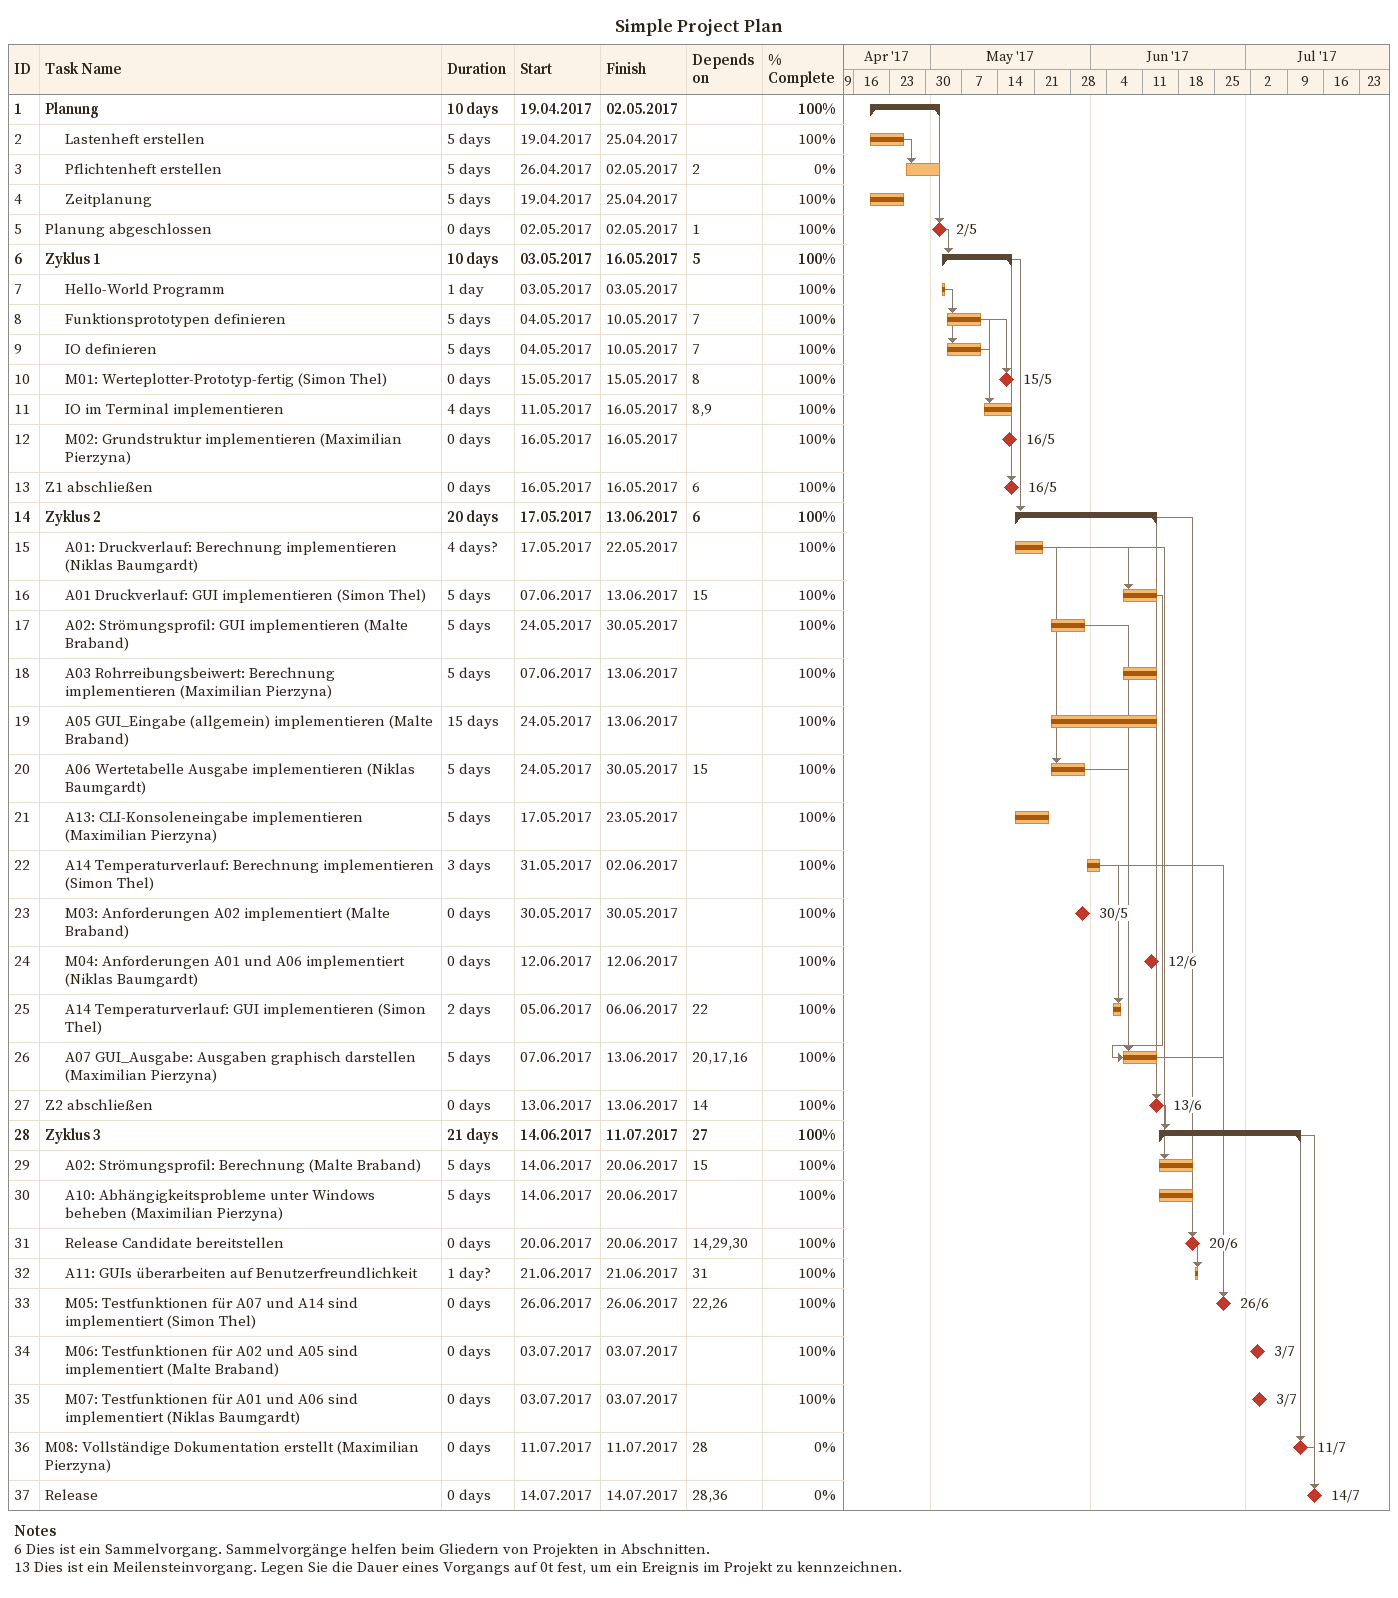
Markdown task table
Simple Project Plan

| ID | Level | Task | Duration | Start | Finish | Predecessors | % complete |
|---|---|---|---|---|---|---|---|
| 1 | 1 | **Planung** | 10d | 2017-04-19 | 2017-05-02 |  | 100 |
| 2 | 2 | Lastenheft erstellen | 5d | 2017-04-19 | 2017-04-25 |  | 100 |
| 3 | 2 | Pflichtenheft erstellen | 5d | 2017-04-26 | 2017-05-02 | 2 | 0 |
| 4 | 2 | Zeitplanung | 5d | 2017-04-19 | 2017-04-25 |  | 100 |
| 5 | 1 | Planung abgeschlossen | 0d | 2017-05-02 | 2017-05-02 | 1 | 100 |
| 6 | 1 | **Zyklus 1** | 10d | 2017-05-03 | 2017-05-16 | 5 | 100 |
| 7 | 2 | Hello-World Programm | 1d | 2017-05-03 | 2017-05-03 |  | 100 |
| 8 | 2 | Funktionsprototypen definieren | 5d | 2017-05-04 | 2017-05-10 | 7 | 100 |
| 9 | 2 | IO definieren | 5d | 2017-05-04 | 2017-05-10 | 7 | 100 |
| 10 | 2 | M01: Werteplotter-Prototyp-fertig (Simon Thel) | 0d | 2017-05-15 | 2017-05-15 | 8 | 100 |
| 11 | 2 | IO im Terminal implementieren | 4d | 2017-05-11 | 2017-05-16 | 8, 9 | 100 |
| 12 | 2 | M02: Grundstruktur implementieren (Maximilian Pierzyna) | 0d | 2017-05-16 | 2017-05-16 |  | 100 |
| 13 | 1 | Z1 abschließen | 0d | 2017-05-16 | 2017-05-16 | 6 | 100 |
| 14 | 1 | **Zyklus 2** | 20d | 2017-05-17 | 2017-06-13 | 6 | 100 |
| 15 | 2 | A01: Druckverlauf: Berechnung implementieren (Niklas Baumgardt) | 4d? | 2017-05-17 | 2017-05-22 |  | 100 |
| 16 | 2 | A01 Druckverlauf: GUI implementieren (Simon Thel) | 5d | 2017-06-07 | 2017-06-13 | 15 | 100 |
| 17 | 2 | A02: Strömungsprofil: GUI implementieren (Malte Braband) | 5d | 2017-05-24 | 2017-05-30 |  | 100 |
| 18 | 2 | A03 Rohrreibungsbeiwert: Berechnung implementieren (Maximilian Pierzyna) | 5d | 2017-06-07 | 2017-06-13 |  | 100 |
| 19 | 2 | A05 GUI_Eingabe (allgemein) implementieren (Malte Braband) | 15d | 2017-05-24 | 2017-06-13 |  | 100 |
| 20 | 2 | A06 Wertetabelle Ausgabe implementieren (Niklas Baumgardt) | 5d | 2017-05-24 | 2017-05-30 | 15 | 100 |
| 21 | 2 | A13: CLI-Konsoleneingabe implementieren (Maximilian Pierzyna) | 5d | 2017-05-17 | 2017-05-23 |  | 100 |
| 22 | 2 | A14 Temperaturverlauf: Berechnung implementieren (Simon Thel) | 3d | 2017-05-31 | 2017-06-02 |  | 100 |
| 23 | 2 | M03: Anforderungen A02 implementiert (Malte Braband) | 0d | 2017-05-30 | 2017-05-30 |  | 100 |
| 24 | 2 | M04: Anforderungen A01 und A06 implementiert (Niklas Baumgardt) | 0d | 2017-06-12 | 2017-06-12 |  | 100 |
| 25 | 2 | A14 Temperaturverlauf: GUI implementieren (Simon Thel) | 2d | 2017-06-05 | 2017-06-06 | 22 | 100 |
| 26 | 2 | A07 GUI_Ausgabe: Ausgaben graphisch darstellen (Maximilian Pierzyna) | 5d | 2017-06-07 | 2017-06-13 | 20, 17, 16 | 100 |
| 27 | 1 | Z2 abschließen | 0d | 2017-06-13 | 2017-06-13 | 14 | 100 |
| 28 | 1 | **Zyklus 3** | 21d | 2017-06-14 | 2017-07-11 | 27 | 100 |
| 29 | 2 | A02: Strömungsprofil: Berechnung (Malte Braband) | 5d | 2017-06-14 | 2017-06-20 | 15 | 100 |
| 30 | 2 | A10: Abhängigkeitsprobleme unter Windows beheben (Maximilian Pierzyna) | 5d | 2017-06-14 | 2017-06-20 |  | 100 |
| 31 | 2 | Release Candidate bereitstellen | 0d | 2017-06-20 | 2017-06-20 | 14, 29, 30 | 100 |
| 32 | 2 | A11: GUIs überarbeiten auf Benutzerfreundlichkeit | 1d? | 2017-06-21 | 2017-06-21 | 31 | 100 |
| 33 | 2 | M05: Testfunktionen für A07 und A14 sind implementiert (Simon Thel) | 0d | 2017-06-26 | 2017-06-26 | 22, 26 | 100 |
| 34 | 2 | M06: Testfunktionen für A02 und A05 sind implementiert (Malte Braband) | 0d | 2017-07-03 | 2017-07-03 |  | 100 |
| 35 | 2 | M07: Testfunktionen für A01 und A06 sind implementiert (Niklas Baumgardt) | 0d | 2017-07-03 | 2017-07-03 |  | 100 |
| 36 | 1 | M08: Vollständige Dokumentation erstellt (Maximilian Pierzyna) | 0d | 2017-07-11 | 2017-07-11 | 28 | 0 |
| 37 | 1 | Release | 0d | 2017-07-14 | 2017-07-14 | 28, 36 | 0 |

Notes
- 6: Dies ist ein Sammelvorgang. Sammelvorgänge helfen beim Gliedern von Projekten in Abschnitten.
- 13: Dies ist ein Meilensteinvorgang. Legen Sie die Dauer eines Vorgangs auf 0t fest, um ein Ereignis im Projekt zu kennzeichnen.
